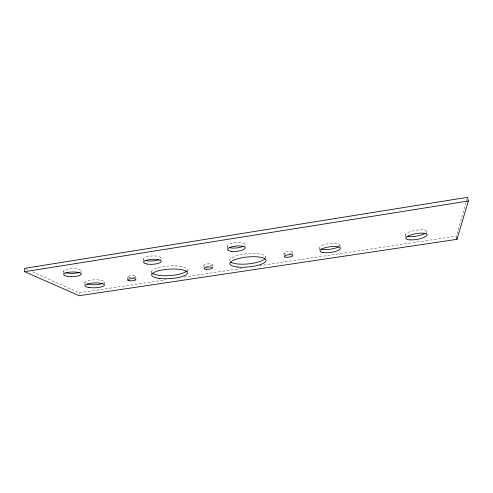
<?xml version="1.0" encoding="UTF-8"?>
<svg xmlns="http://www.w3.org/2000/svg" width="493" height="493" viewBox="0 0 493 493"><rect width="100%" height="100%" fill="white"/><g stroke="black" fill="none" stroke-linecap="round" stroke-linejoin="round"><path stroke-width="0.37" stroke-dasharray="2.46 1.85" d="M456.752 238.051L456.382 236.147L466.107 202.42M466.323 201.686L467.167 198.753M32.353 271.797L79.133 292.799L165.839 279.777M184.092 277.041L244.177 268.013M259.392 265.733L456.382 236.147M25.371 268.66L28.163 269.911M426.5 231.661L426.858 233.633M405.32 234.896L405.77 237.509M339.874 244.892L340.324 248.108M319.704 247.967L319.957 249.896M292.509 252.12L292.885 255.306M283.937 253.106L284.227 255.651M265.721 256.896L265.85 258.159M244.929 244.664L245.126 246.685M227.236 246.007L227.538 249.39M212.323 264.679A4.246 1.177 -4.5 0 1 206.012 266.177A4.246 1.177 -4.5 0 1 205.938 264.143A4.246 1.177 -4.5 0 1 212.323 264.679L212.526 267.181M203.862 265.339L204.053 267.841M187.143 269.529L187.315 272.007M160.915 257.857L161.063 260.501M151.524 271.674L151.653 274.17M143.518 259.189L143.648 261.845M135.766 276.363L135.902 279.432M127.428 277.017L127.551 280.092M104.263 282.218L104.356 285.256M84.925 282.44L84.993 285.502M81.105 271.014L81.154 273.609M79.133 292.799L79.157 294.259M63.634 271.125L63.671 274.391M320.339 248.626A10.224 2.89 -7.7 0 1 328.776 243.61A10.224 2.89 -7.7 0 1 339.751 245.662M405.653 235.617A10.741 2.958 -9.8 0 1 416.184 230.194A10.741 2.958 -9.8 0 1 426.032 232.511M64.632 272.29A8.751 2.348 -1.2 0 1 71.67 268.716A8.751 2.348 -1.2 0 1 80.667 271.625M144.061 259.805A8.751 2.527 -3 0 1 152.485 255.947A8.751 2.527 -3 0 1 160.126 259.176M227.513 246.685A8.88 2.687 -5.3 0 1 236.301 242.587A8.88 2.687 -5.3 0 1 244.546 245.385M285.724 254.037A4.351 1.232 -6.6 0 1 285.502 252.096A4.351 1.232 -6.6 0 1 292.183 251.837A4.351 1.232 -6.6 0 1 288.923 253.913M85.086 283.081A9.706 2.471 -2 0 1 95.389 279.808A9.706 2.471 -2 0 1 103.703 282.865M151.604 272.302A17.859 4.831 -3.6 0 1 170.35 265.9A17.859 4.831 -3.6 0 1 186.761 270.805M229.732 261.025A18.149 5.096 -5.5 0 1 247.246 253.747A18.149 5.096 -5.5 0 1 265.715 257.568M129.006 277.67A4.209 1.109 -2.7 0 0 135.754 276.653A4.209 1.109 -2.7 0 0 130.016 275.723A4.209 1.109 -2.7 0 0 129.006 277.67"/><path stroke-width="0.74" d="M24.65 271.717L24.675 268.346L467.586 197.286L468.35 201.002L456.999 239.315L79.188 295.714L24.65 271.717L468.35 201.002M456.752 238.051L456.999 239.315M102.532 283.469A9.706 2.471 -2 0 1 87.286 284.153M338.543 246.759A10.224 2.89 -7.7 0 1 321.609 249.125M424.88 233.405A10.741 2.958 -9.8 0 1 407.15 236.32M79.231 272.364A8.751 2.348 -1.2 0 1 65.945 272.765M158.912 259.786A8.751 2.527 -3 0 1 145.158 260.329M243.16 246.334A8.88 2.687 -5.3 0 1 229.738 247.708M186.132 271.446A17.859 4.831 -3.6 0 1 169.506 275.624A17.859 4.831 -3.6 0 1 152.664 273.473M264.79 258.954A18.149 5.096 -5.5 0 1 248.115 263.909A18.149 5.096 -5.5 0 1 230.872 262.208M286.051 257.204A4.357 1.214 -6.6 0 0 292.91 255.627A4.357 1.214 -6.6 0 0 286.858 255.017A4.357 1.214 -6.6 0 0 286.051 257.204M323.661 252.607A10.236 2.847 -7.6 0 0 340.201 248.873A10.236 2.847 -7.6 0 0 326.767 247.326A10.236 2.847 -7.6 0 0 323.661 252.607M410.823 239.906A10.754 2.915 -9.7 0 0 427.098 234.945A10.754 2.915 -9.7 0 0 411.563 234.674A10.754 2.915 -9.7 0 0 410.823 239.906M206.253 269.295A4.252 1.159 -4.5 0 0 212.575 267.804A4.252 1.159 -4.5 0 0 206.179 267.292A4.252 1.159 -4.5 0 0 206.253 269.295M231.679 251.325A8.899 2.644 -5.3 0 0 245.255 248.034A8.899 2.644 -5.3 0 0 232.258 246.679A8.899 2.644 -5.3 0 0 231.679 251.325M146.741 263.989A8.763 2.49 -3.1 0 0 160.995 261.82A8.763 2.49 -3.1 0 0 149.397 259.608A8.763 2.49 -3.1 0 0 146.741 263.989M67.572 276.326A8.763 2.317 -1.3 0 0 81.166 274.256A8.763 2.317 -1.3 0 0 68.533 272.302A8.763 2.317 -1.3 0 0 67.572 276.326M89.048 287.518A9.718 2.428 -2 0 0 104.356 285.256A9.718 2.428 -2 0 0 90.65 283.265A9.718 2.428 -2 0 0 89.048 287.518M129.129 280.733A4.215 1.091 -2.8 0 0 135.889 279.716A4.215 1.091 -2.8 0 0 130.146 278.816A4.215 1.091 -2.8 0 0 129.129 280.733M159.35 278.409A17.884 4.757 -3.6 0 0 187.315 273.245A17.884 4.757 -3.6 0 0 161.92 270.028A17.884 4.757 -3.6 0 0 159.35 278.409M237.885 267.07A18.179 5.022 -5.5 0 0 266.047 260.717A18.179 5.022 -5.5 0 0 240.029 258.166A18.179 5.022 -5.5 0 0 237.885 267.07"/></g></svg>
